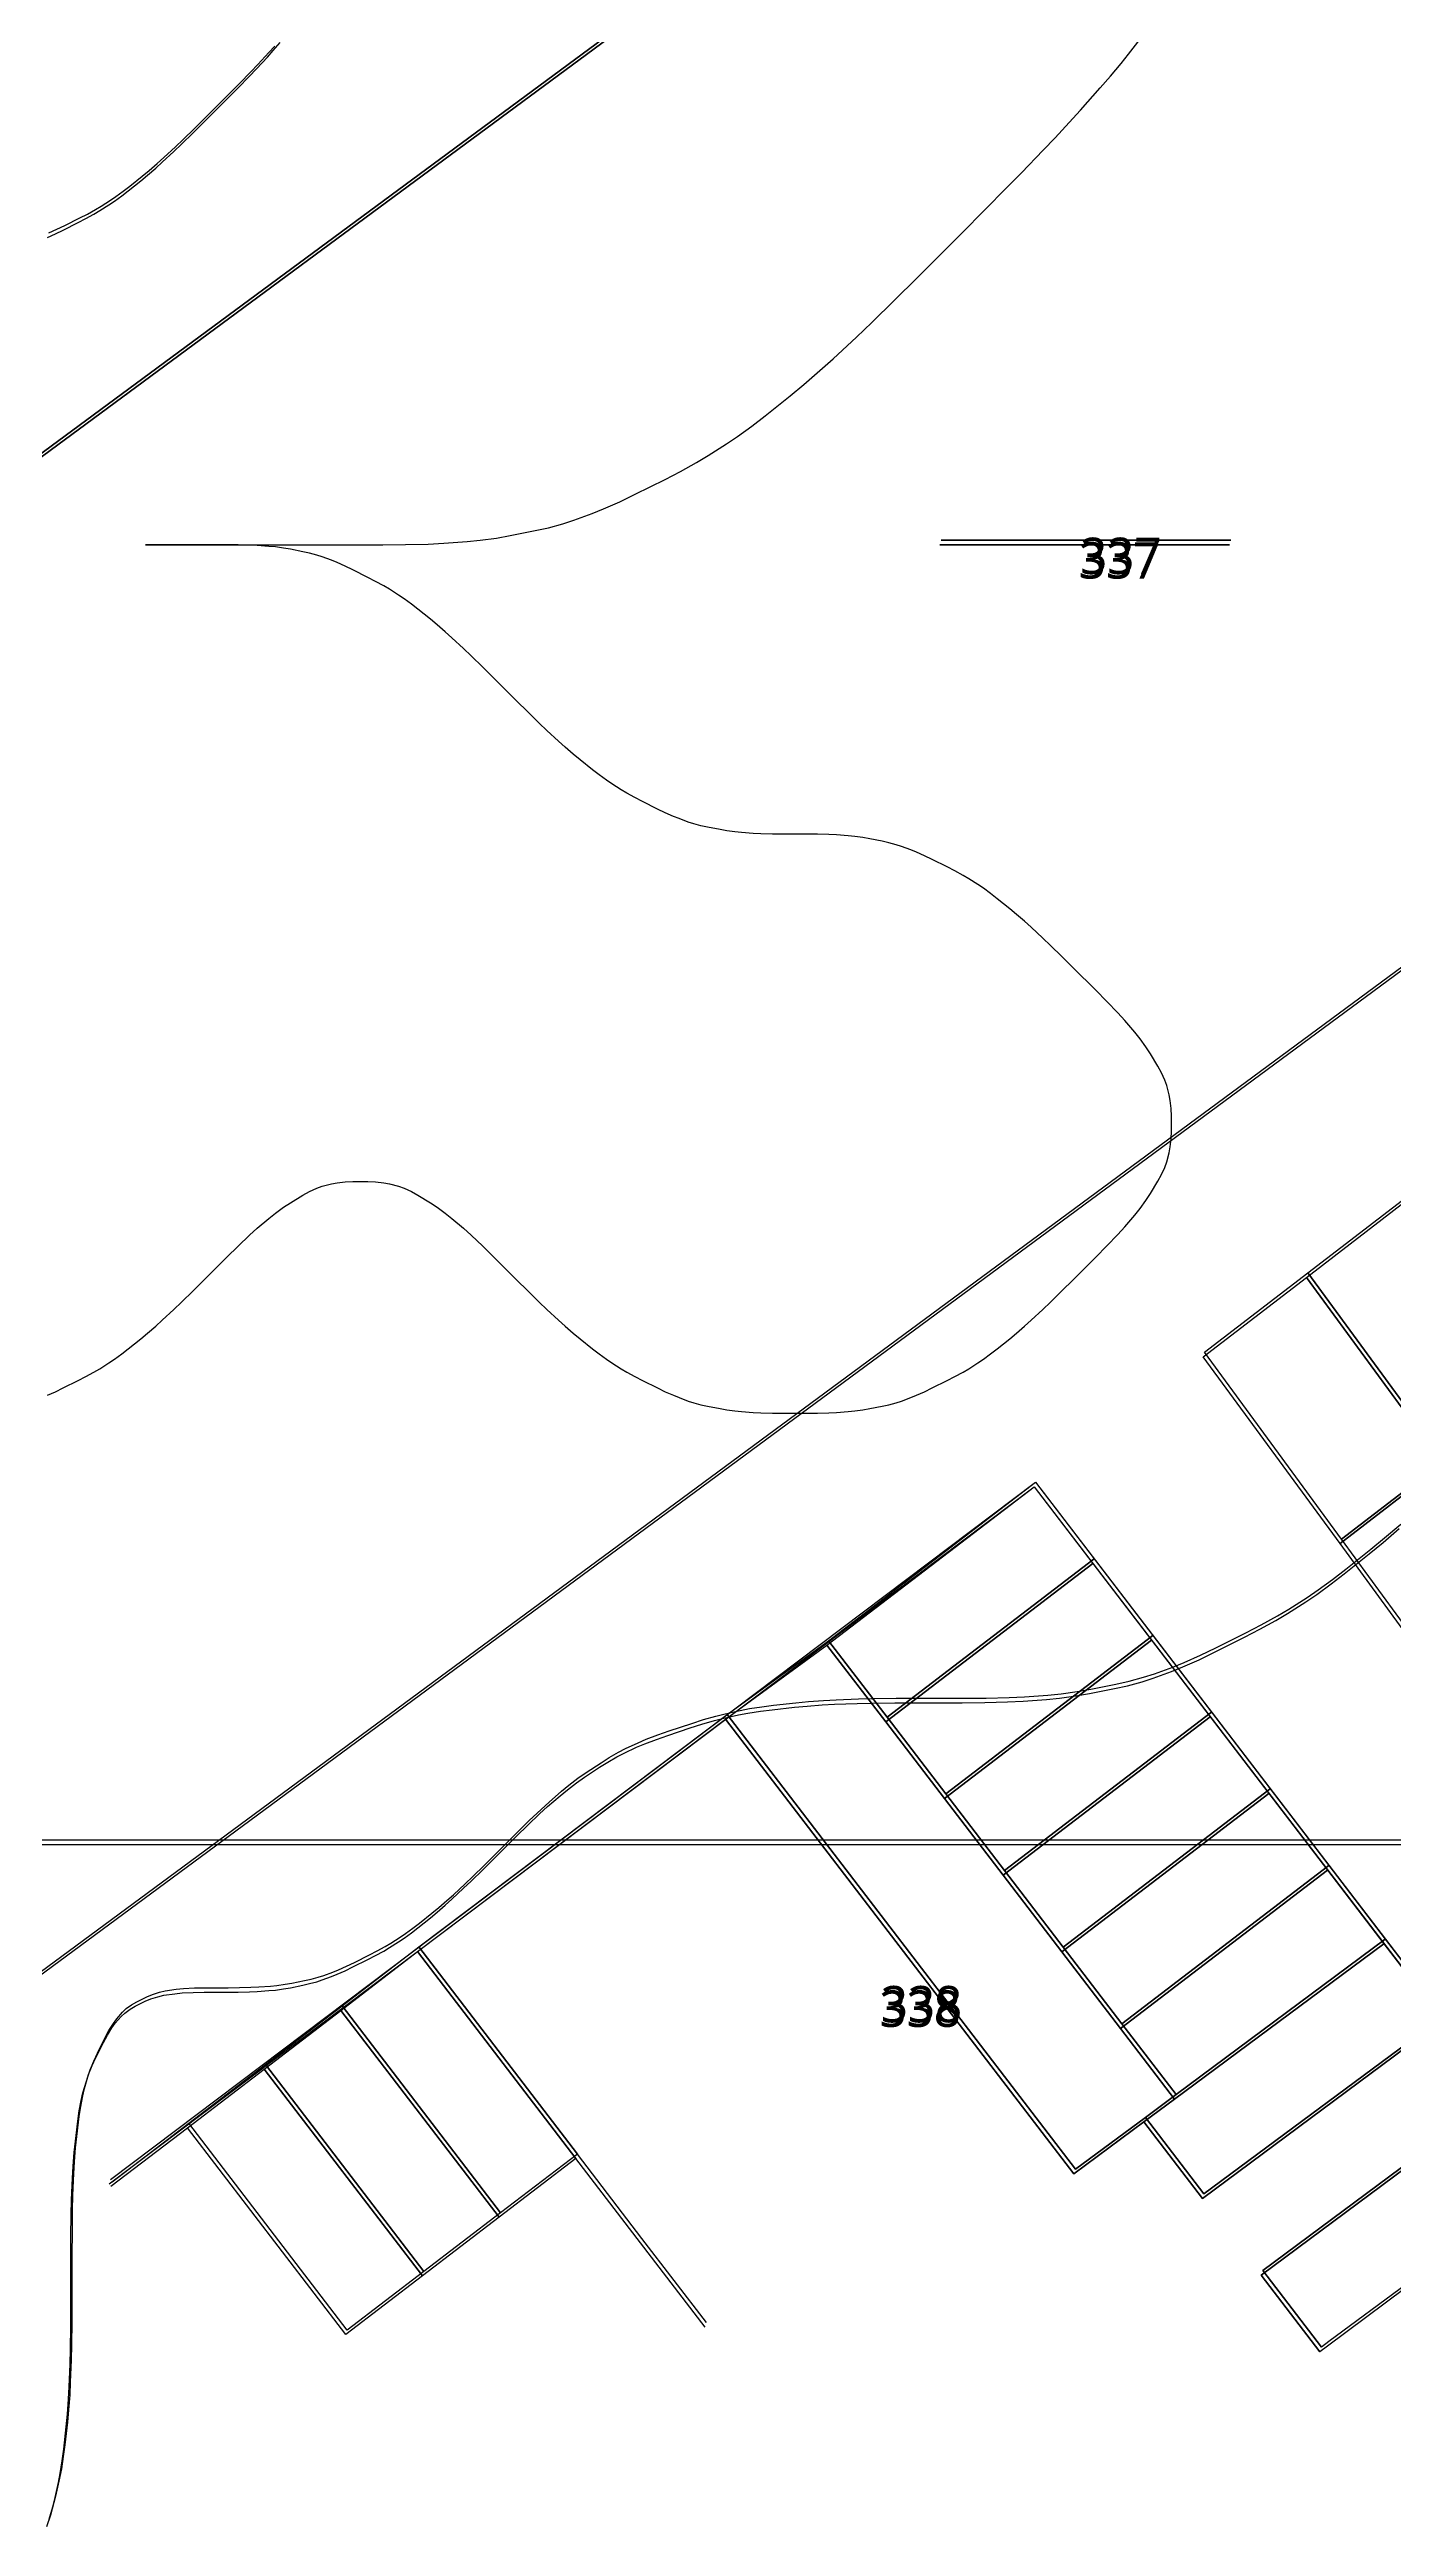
# Model space of a CAD drawing. Header units: metres. Extents: x -1097 to 1588, y -185 to 884.
# Drawn here: x 1154.4 to 1293.6, y 13.6 to 270.2 of the extents above; entities that cross this region are included whole.
import ezdxf

# ---------------------------------------------------------------- set-up
doc = ezdxf.new("R2010")
doc.units = ezdxf.units.M
for name, color, linetype in [('MUROS', 7, 'Continuous'), ('TERRENO', 188, 'Continuous'), ('VG', 7, 'Continuous'), ('VISTA LEJOS', 7, 'Continuous')]:
    doc.layers.add(name, color=color, linetype=linetype)

msp = doc.modelspace()

# ---------------------------------------------------------------- linework, layer by layer
at = {"layer": 'MUROS'}
for points in [[(33.52, 763.48), (1528.87, 763.48), (1528.87, 84.2), (33.52, 84.2)], [(33.67, 763.95), (1529.02, 763.95), (1529.02, 84.67), (33.67, 84.67)]]:
    msp.add_lwpolyline(points, close=True, dxfattribs=at)
at = {"layer": 'TERRENO'}
for points in [[(1154.17, 130.78), (1155, 131.15), (1155.8, 131.54), (1157.35, 132.31), (1158.15, 132.73), (1158.98, 133.19), (1159.58, 133.54), (1160.53, 134.15), (1161.1, 134.53), (1161.85, 135.08), (1162.53, 135.61), (1163.82, 136.64), (1164.53, 137.23), (1165.37, 137.95), (1166.05, 138.56), (1167.26, 139.69), (1168.06, 140.45), (1169.24, 141.6), (1170.41, 142.76), (1172.74, 145.09), (1173.91, 146.24), (1175.09, 147.37), (1175.89, 148.09), (1177.1, 149.12), (1177.78, 149.67), (1178.62, 150.28), (1179.33, 150.74), (1180.62, 151.51), (1181.31, 151.89), (1182.05, 152.23), (1182.62, 152.44), (1183.57, 152.7), (1184.17, 152.81), (1185, 152.9), (1185.8, 152.93), (1187.35, 152.93), (1188.15, 152.9), (1188.99, 152.81), (1189.58, 152.7), (1190.53, 152.44), (1191.1, 152.23), (1191.85, 151.89), (1192.53, 151.51), (1193.82, 150.74), (1194.53, 150.28), (1195.37, 149.67), (1196.05, 149.12), (1197.26, 148.09), (1198.06, 147.37), (1199.24, 146.24), (1200.41, 145.09), (1202.74, 142.76), (1203.91, 141.6), (1205.09, 140.45), (1205.89, 139.69), (1207.1, 138.56), (1207.78, 137.95), (1208.62, 137.23), (1209.33, 136.64), (1210.62, 135.61), (1211.31, 135.08), (1212.05, 134.53), (1212.62, 134.15), (1213.57, 133.54), (1214.17, 133.19), (1215, 132.73), (1215.8, 132.31), (1217.35, 131.54), (1218.15, 131.15), (1218.99, 130.78), (1219.58, 130.54), (1220.53, 130.19), (1221.1, 130.01), (1221.85, 129.81), (1222.53, 129.65), (1223.82, 129.4), (1224.53, 129.27), (1225.37, 129.16), (1226.05, 129.09), (1227.26, 129), (1228.06, 128.96), (1229.24, 128.93), (1230.41, 128.93), (1232.74, 128.93), (1233.91, 128.93), (1235.1, 128.96), (1235.89, 129), (1237.1, 129.09), (1237.78, 129.16), (1238.62, 129.27), (1239.33, 129.4), (1240.62, 129.65), (1241.31, 129.81), (1242.06, 130.01), (1242.62, 130.19), (1243.57, 130.54), (1244.17, 130.78), (1245, 131.15), (1245.8, 131.54), (1247.35, 132.31), (1248.15, 132.73), (1248.99, 133.19), (1249.58, 133.54), (1250.53, 134.15), (1251.1, 134.53), (1251.85, 135.08), (1252.53, 135.61), (1253.83, 136.64), (1254.54, 137.23), (1255.37, 137.95), (1256.05, 138.56), (1257.26, 139.69), (1258.06, 140.45), (1259.24, 141.6), (1260.41, 142.76), (1262.74, 145.09), (1263.9, 146.26), (1265.02, 147.44), (1265.74, 148.24), (1266.78, 149.45), (1267.32, 150.13), (1267.93, 150.97), (1268.39, 151.68), (1269.17, 152.97), (1269.54, 153.66), (1269.89, 154.4), (1270.09, 154.97), (1270.35, 155.92), (1270.46, 156.52), (1270.55, 157.35), (1270.58, 158.15), (1270.58, 159.7), (1270.55, 160.5), (1270.46, 161.34), (1270.35, 161.93), (1270.09, 162.88), (1269.89, 163.45), (1269.54, 164.2), (1269.17, 164.88), (1268.39, 166.17), (1267.93, 166.88), (1267.32, 167.72), (1266.78, 168.4), (1265.74, 169.61), (1265.02, 170.41), (1263.9, 171.59), (1262.74, 172.76), (1260.41, 175.09), (1259.24, 176.25), (1258.06, 177.41), (1257.26, 178.16), (1256.05, 179.29), (1255.37, 179.9), (1254.54, 180.62), (1253.83, 181.21), (1252.53, 182.24), (1251.85, 182.77), (1251.1, 183.32), (1250.53, 183.7), (1249.58, 184.31), (1248.99, 184.66), (1248.15, 185.12), (1247.35, 185.54), (1245.8, 186.32), (1245, 186.7), (1244.17, 187.07), (1243.57, 187.31), (1242.62, 187.66), (1242.06, 187.84), (1241.31, 188.04), (1240.62, 188.2), (1239.33, 188.46), (1238.62, 188.58), (1237.78, 188.7), (1237.1, 188.76), (1235.89, 188.85), (1235.1, 188.89), (1233.91, 188.92), (1232.74, 188.93), (1230.41, 188.93), (1229.24, 188.94), (1228.06, 188.96), (1227.26, 189), (1226.05, 189.09), (1225.37, 189.16), (1224.53, 189.27), (1223.82, 189.4), (1222.53, 189.66), (1221.85, 189.81), (1221.1, 190.01), (1220.53, 190.19), (1219.58, 190.54), (1218.99, 190.78), (1218.15, 191.15), (1217.35, 191.54), (1215.8, 192.32), (1215, 192.73), (1214.17, 193.19), (1213.57, 193.54), (1212.62, 194.15), (1212.05, 194.53), (1211.31, 195.08), (1210.62, 195.61), (1209.33, 196.64), (1208.62, 197.23), (1207.78, 197.95), (1207.1, 198.56), (1205.89, 199.69), (1205.09, 200.45), (1203.91, 201.6), (1202.74, 202.76), (1200.41, 205.09), (1199.24, 206.25), (1198.06, 207.41), (1197.26, 208.17), (1196.05, 209.29), (1195.37, 209.9), (1194.53, 210.62), (1193.82, 211.21), (1192.53, 212.25), (1191.85, 212.77), (1191.1, 213.32), (1190.53, 213.7), (1189.58, 214.31), (1188.99, 214.66), (1188.15, 215.13), (1187.35, 215.54), (1185.8, 216.32), (1185, 216.7), (1184.17, 217.07), (1183.57, 217.31), (1182.62, 217.66), (1182.05, 217.84), (1181.31, 218.04), (1180.62, 218.2), (1179.33, 218.46), (1178.62, 218.58), (1177.78, 218.7), (1177.1, 218.76), (1175.89, 218.85), (1175.09, 218.89), (1173.91, 218.92), (1172.74, 218.93), (1170.41, 218.93), (1169.27, 218.93), (1168.17, 218.93), (1167.49, 218.93), (1166.54, 218.93), (1166.06, 218.93), (1165.57, 218.93), (1165.23, 218.93), (1164.72, 218.93), (1164.5, 218.93), (1164.35, 218.93), (1164.33, 218.93), (1164.42, 218.93), (1164.54, 218.93), (1164.83, 218.93), (1165.19, 218.93), (1165.96, 218.93), (1166.41, 218.93), (1166.95, 218.93), (1167.42, 218.93), (1168.29, 218.93), (1168.87, 218.93), (1169.77, 218.93), (1170.67, 218.93), (1172.48, 218.93), (1173.53, 218.93), (1174.85, 218.93), (1176.02, 218.93), (1178.18, 218.93), (1179.65, 218.93), (1181.93, 218.93), (1184.24, 218.93), (1188.91, 218.93), (1191.25, 218.95), (1193.61, 219), (1195.21, 219.08), (1197.63, 219.25), (1198.99, 219.39), (1200.66, 219.62), (1202.08, 219.87), (1204.67, 220.39), (1206.04, 220.69), (1207.53, 221.1), (1208.67, 221.46), (1210.57, 222.15), (1211.76, 222.63), (1213.43, 223.38), (1215.02, 224.15), (1218.13, 225.7), (1219.73, 226.53), (1221.4, 227.45), (1222.59, 228.16), (1224.49, 229.37), (1225.62, 230.14), (1227.12, 231.23), (1228.48, 232.29), (1231.07, 234.36), (1232.49, 235.54), (1234.16, 236.98), (1235.53, 238.2), (1237.95, 240.45), (1239.54, 241.97), (1241.9, 244.27), (1244.24, 246.59), (1248.91, 251.26), (1251.23, 253.59), (1253.54, 255.93), (1255.05, 257.48), (1257.3, 259.81), (1258.53, 261.11), (1259.97, 262.67), (1261.14, 263.96), (1263.21, 266.29), (1264.27, 267.5), (1265.36, 268.8), (1266.13, 269.75), (1267.34, 271.31)], [(1154.17, 250.78), (1155, 251.15), (1155.8, 251.54), (1157.35, 252.32), (1158.15, 252.73), (1158.98, 253.19), (1159.58, 253.55), (1160.53, 254.15), (1161.1, 254.53), (1161.85, 255.08), (1162.53, 255.61), (1163.82, 256.65), (1164.53, 257.23), (1165.37, 257.95), (1166.05, 258.57), (1167.26, 259.69), (1168.06, 260.45), (1169.24, 261.6), (1170.41, 262.76), (1172.74, 265.09), (1173.9, 266.27), (1175.06, 267.45), (1175.81, 268.24), (1176.94, 269.45), (1177.55, 270.13), (1178.27, 270.97)], [(1154.35, 14.3), (1154.72, 15.59), (1154.96, 16.55), (1155.31, 18.1), (1155.49, 19.05), (1155.69, 20.35), (1155.85, 21.56), (1156.1, 23.89), (1156.23, 25.19), (1156.34, 26.74), (1156.41, 28.04), (1156.5, 30.37), (1156.54, 31.92), (1156.57, 34.26), (1156.58, 36.59), (1156.58, 41.26), (1156.58, 43.58), (1156.61, 45.88), (1156.65, 47.4), (1156.74, 49.65), (1156.81, 50.88), (1156.92, 52.32), (1157.05, 53.49), (1157.3, 55.56), (1157.46, 56.62), (1157.66, 57.71), (1157.84, 58.48), (1158.19, 59.69), (1158.43, 60.4), (1158.8, 61.32), (1159.19, 62.15), (1159.96, 63.7), (1160.38, 64.47), (1160.84, 65.22), (1161.19, 65.7), (1161.8, 66.39), (1162.18, 66.75), (1162.73, 67.16), (1163.26, 67.46), (1164.29, 67.98), (1164.88, 68.23), (1165.6, 68.46), (1166.21, 68.6), (1167.34, 68.77), (1168.1, 68.85), (1169.25, 68.9), (1170.41, 68.92), (1172.74, 68.92), (1173.91, 68.93), (1175.09, 68.96), (1175.89, 69), (1177.1, 69.09), (1177.78, 69.15), (1178.62, 69.27), (1179.33, 69.39), (1180.62, 69.65), (1181.31, 69.81), (1182.05, 70.01), (1182.62, 70.19), (1183.57, 70.54), (1184.17, 70.78), (1185, 71.15), (1185.8, 71.54), (1187.35, 72.31), (1188.15, 72.73), (1188.99, 73.19), (1189.58, 73.54), (1190.53, 74.15), (1191.1, 74.53), (1191.85, 75.08), (1192.53, 75.61), (1193.82, 76.64), (1194.53, 77.23), (1195.37, 77.95), (1196.05, 78.56), (1197.26, 79.69), (1198.06, 80.44), (1199.24, 81.6), (1200.41, 82.76), (1202.74, 85.09), (1203.92, 86.25), (1205.13, 87.4), (1205.97, 88.16), (1207.26, 89.29), (1208.01, 89.9), (1208.96, 90.62), (1209.8, 91.21), (1211.35, 92.24), (1212.19, 92.77), (1213.14, 93.32), (1213.89, 93.7), (1215.18, 94.31), (1216.02, 94.66), (1217.23, 95.12), (1218.41, 95.54), (1220.74, 96.31), (1221.95, 96.7), (1223.25, 97.07), (1224.2, 97.31), (1225.75, 97.66), (1226.7, 97.84), (1228, 98.04), (1229.21, 98.19), (1231.54, 98.45), (1232.84, 98.58), (1234.39, 98.69), (1235.69, 98.76), (1238.02, 98.85), (1239.58, 98.89), (1241.91, 98.91), (1244.24, 98.92), (1248.91, 98.92), (1251.25, 98.94), (1253.61, 99), (1255.21, 99.08), (1257.63, 99.25), (1258.99, 99.39), (1260.66, 99.62), (1262.08, 99.87), (1264.67, 100.38), (1266.04, 100.69), (1267.53, 101.09), (1268.67, 101.46), (1270.57, 102.15), (1271.76, 102.63), (1273.43, 103.38), (1275.02, 104.15), (1278.13, 105.7), (1279.73, 106.53), (1281.4, 107.45), (1282.59, 108.16), (1284.49, 109.37), (1285.62, 110.14), (1287.12, 111.23), (1288.48, 112.29), (1291.07, 114.36), (1292.49, 115.53), (1294.16, 116.97)]]:
    msp.add_lwpolyline(points, dxfattribs=at)
msp.add_lwpolyline([(1276.58, 218.93), (1276.58, 218.93), (1276.57, 218.93), (1276.54, 218.93), (1276.5, 218.93), (1276.41, 218.93), (1276.35, 218.93), (1276.23, 218.93), (1276.11, 218.93), (1275.85, 218.93), (1275.69, 218.93), (1275.49, 218.93), (1275.31, 218.93), (1274.96, 218.93), (1274.72, 218.93), (1274.35, 218.93), (1273.97, 218.93), (1273.19, 218.93), (1272.78, 218.93), (1272.31, 218.93), (1271.96, 218.93), (1271.35, 218.93), (1270.97, 218.93), (1270.42, 218.93), (1269.9, 218.93), (1268.86, 218.93), (1268.27, 218.93), (1267.55, 218.93), (1266.94, 218.93), (1265.82, 218.93), (1265.06, 218.93), (1263.91, 218.93), (1262.74, 218.93), (1260.41, 218.93), (1259.25, 218.93), (1258.1, 218.93), (1257.34, 218.93), (1256.22, 218.93), (1255.6, 218.93), (1254.88, 218.93), (1254.3, 218.93), (1253.26, 218.93), (1252.73, 218.93), (1252.18, 218.93), (1251.8, 218.93), (1251.19, 218.93), (1250.84, 218.93), (1250.38, 218.93), (1249.97, 218.93), (1249.19, 218.93), (1248.8, 218.93), (1248.43, 218.93), (1248.19, 218.93), (1247.84, 218.93), (1247.66, 218.93), (1247.46, 218.93), (1247.31, 218.93), (1247.05, 218.93), (1246.92, 218.93), (1246.81, 218.93), (1246.74, 218.93), (1246.65, 218.93), (1246.62, 218.93), (1246.59, 218.93), (1246.58, 218.93), (1246.58, 218.93), (1246.59, 218.93), (1246.62, 218.93), (1246.65, 218.93), (1246.74, 218.93), (1246.81, 218.93), (1246.92, 218.93), (1247.05, 218.93), (1247.31, 218.93), (1247.46, 218.93), (1247.66, 218.93), (1247.84, 218.93), (1248.19, 218.93), (1248.43, 218.93), (1248.8, 218.93), (1249.19, 218.93), (1249.97, 218.93), (1250.39, 218.93), (1250.88, 218.93), (1251.27, 218.93), (1251.96, 218.93), (1252.41, 218.93), (1253.08, 218.93), (1253.73, 218.93), (1255.03, 218.93), (1255.8, 218.93), (1256.84, 218.93), (1257.79, 218.93), (1259.6, 218.93), (1261.03, 218.93), (1263.47, 218.93), (1266.75, 218.93), (1276.58, 218.93)], close=True, dxfattribs=at)
at = {"layer": 'VISTA LEJOS'}
for points in [[(1289.45, 328.82), (1072.36, 168.45)], [(1072.36, 168.45), (1289.45, 328.82)], [(1289.3, 328.35), (1072.2, 167.98)], [(1072.2, 167.98), (1289.3, 328.35)], [(1154.17, 250.78), (1155, 251.15), (1155.8, 251.54), (1157.35, 252.32), (1158.15, 252.73), (1158.98, 253.19), (1159.58, 253.55), (1160.53, 254.15), (1161.1, 254.53), (1161.85, 255.08), (1162.53, 255.61), (1163.82, 256.65), (1164.53, 257.23), (1165.37, 257.95), (1166.05, 258.57), (1167.26, 259.69), (1168.06, 260.45), (1169.24, 261.6), (1170.41, 262.76), (1172.74, 265.09), (1173.9, 266.27), (1175.06, 267.45), (1175.81, 268.24), (1176.94, 269.45), (1177.55, 270.13), (1178.27, 270.97)], [(1154.32, 251.25), (1155.15, 251.62), (1155.95, 252.01), (1157.5, 252.79), (1158.3, 253.2), (1159.14, 253.66), (1159.73, 254.02), (1160.68, 254.62), (1161.25, 255), (1162, 255.55), (1162.68, 256.08), (1163.97, 257.12), (1164.68, 257.7), (1165.52, 258.42), (1166.2, 259.04), (1167.41, 260.16), (1168.21, 260.92), (1169.39, 262.07), (1170.56, 263.23), (1172.89, 265.56), (1174.05, 266.74), (1175.21, 267.92), (1175.96, 268.71), (1177.09, 269.92), (1177.7, 270.6)], [(1366.06, 227.72), (1148.07, 66.7)], [(1366.21, 228.19), (1148.22, 67.17)], [(1284.7, 143.47), (1295.4, 151.7)], [(1284.55, 143), (1295.25, 151.23)], [(1273.85, 134.76), (1284.55, 143)], [(1274, 135.24), (1284.7, 143.47)], [(1298.73, 123.64), (1284.55, 143)], [(1284.55, 143), (1298.73, 123.64)], [(1284.55, 143), (1284.55, 143)], [(1298.89, 124.11), (1284.7, 143.47)], [(1284.7, 143.47), (1298.89, 124.11)], [(1284.7, 143.47), (1284.7, 143.47)], [(1288.04, 115.41), (1273.85, 134.76)], [(1288.19, 115.88), (1274, 135.24)], [(1288.04, 115.41), (1298.73, 123.64)], [(1298.73, 123.64), (1288.04, 115.41)], [(1288.19, 115.88), (1298.89, 124.11)], [(1298.89, 124.11), (1288.19, 115.88)], [(1160.54, 49.05), (1256.35, 121.3)], [(1160.69, 49.52), (1256.5, 121.77)], [(1234.9, 104.89), (1256.35, 121.3)], [(1235.05, 105.35), (1256.5, 121.77)], [(1256.35, 121.3), (1329.29, 26.01)], [(1256.35, 121.3), (1262.42, 113.36)], [(1256.35, 121.3), (1256.35, 121.3)], [(1256.5, 121.77), (1329.44, 26.48)], [(1256.5, 121.77), (1262.57, 113.83)], [(1256.5, 121.77), (1256.5, 121.77)], [(1154.11, 13.56), (1154.5, 14.77), (1154.87, 16.06), (1155.11, 17.01), (1155.46, 18.57), (1155.64, 19.52), (1155.84, 20.82), (1156, 22.03), (1156.26, 24.36), (1156.38, 25.65), (1156.5, 27.21), (1156.56, 28.51), (1156.65, 30.84), (1156.69, 32.39), (1156.72, 34.73), (1156.73, 37.06), (1156.73, 41.73), (1156.74, 44.05), (1156.76, 46.35), (1156.8, 47.87), (1156.89, 50.12), (1156.96, 51.35), (1157.07, 52.79), (1157.2, 53.96), (1157.46, 56.03), (1157.61, 57.09), (1157.81, 58.18), (1157.99, 58.95), (1158.34, 60.16), (1158.58, 60.87), (1158.95, 61.79), (1159.34, 62.62), (1160.11, 64.17), (1160.53, 64.94), (1160.99, 65.69), (1161.34, 66.17), (1161.95, 66.86), (1162.33, 67.22), (1162.88, 67.63), (1163.41, 67.93), (1164.44, 68.45), (1165.03, 68.7), (1165.75, 68.93), (1166.36, 69.07), (1167.49, 69.24), (1168.25, 69.32), (1169.4, 69.37), (1170.56, 69.39), (1172.89, 69.39), (1174.06, 69.4), (1175.24, 69.43), (1176.04, 69.47), (1177.25, 69.56), (1177.93, 69.62), (1178.77, 69.74), (1179.48, 69.86), (1180.77, 70.12), (1181.46, 70.28), (1182.2, 70.48), (1182.77, 70.66), (1183.72, 71.01), (1184.32, 71.25), (1185.15, 71.62), (1185.95, 72), (1187.5, 72.78), (1188.3, 73.2), (1189.14, 73.66), (1189.73, 74.01), (1190.68, 74.62), (1191.25, 75), (1192, 75.55), (1192.68, 76.08), (1193.97, 77.11), (1194.69, 77.7), (1195.52, 78.42), (1196.2, 79.03), (1197.41, 80.16), (1198.21, 80.91), (1199.39, 82.07), (1200.56, 83.23), (1202.89, 85.56), (1204.07, 86.72), (1205.28, 87.87), (1206.12, 88.63), (1207.41, 89.76), (1208.16, 90.37), (1209.11, 91.09), (1209.95, 91.68), (1211.5, 92.71), (1212.34, 93.24), (1213.29, 93.79), (1214.04, 94.17), (1215.34, 94.78), (1216.17, 95.13), (1217.38, 95.59), (1218.56, 96.01), (1220.89, 96.78), (1222.1, 97.17), (1223.4, 97.54), (1224.35, 97.78), (1225.9, 98.13), (1226.86, 98.31), (1228.15, 98.51), (1229.36, 98.66), (1231.69, 98.92), (1232.99, 99.05), (1234.55, 99.16), (1235.84, 99.23), (1238.17, 99.32), (1239.73, 99.36), (1242.06, 99.38), (1244.39, 99.39), (1249.06, 99.39), (1251.4, 99.41), (1253.76, 99.47), (1255.36, 99.55), (1257.78, 99.72), (1259.14, 99.85), (1260.81, 100.09), (1262.23, 100.34), (1264.82, 100.85), (1266.19, 101.16), (1267.68, 101.56), (1268.82, 101.93), (1270.72, 102.62), (1271.91, 103.1), (1273.58, 103.85), (1275.17, 104.62), (1278.28, 106.17), (1279.88, 107), (1281.55, 107.92), (1282.74, 108.63), (1284.64, 109.84), (1285.77, 110.61), (1287.27, 111.7), (1288.63, 112.76), (1291.22, 114.83), (1292.65, 116), (1294.32, 117.44)], [(1154.35, 14.3), (1154.72, 15.59), (1154.96, 16.55), (1155.31, 18.1), (1155.49, 19.05), (1155.69, 20.35), (1155.85, 21.56), (1156.1, 23.89), (1156.23, 25.19), (1156.34, 26.74), (1156.41, 28.04), (1156.5, 30.37), (1156.54, 31.92), (1156.57, 34.26), (1156.58, 36.59), (1156.58, 41.26), (1156.58, 43.58), (1156.61, 45.88), (1156.65, 47.4), (1156.74, 49.65), (1156.81, 50.88), (1156.92, 52.32), (1157.05, 53.49), (1157.3, 55.56), (1157.46, 56.62), (1157.66, 57.71), (1157.84, 58.48), (1158.19, 59.69), (1158.43, 60.4), (1158.8, 61.32), (1159.19, 62.15), (1159.96, 63.7), (1160.38, 64.47), (1160.84, 65.22), (1161.19, 65.7), (1161.8, 66.39), (1162.18, 66.75), (1162.73, 67.16), (1163.26, 67.46), (1164.29, 67.98), (1164.88, 68.23), (1165.6, 68.46), (1166.21, 68.6), (1167.34, 68.77), (1168.1, 68.85), (1169.25, 68.9), (1170.41, 68.92), (1172.74, 68.92), (1173.91, 68.93), (1175.09, 68.96), (1175.89, 69), (1177.1, 69.09), (1177.78, 69.15), (1178.62, 69.27), (1179.33, 69.39), (1180.62, 69.65), (1181.31, 69.81), (1182.05, 70.01), (1182.62, 70.19), (1183.57, 70.54), (1184.17, 70.78), (1185, 71.15), (1185.8, 71.54), (1187.35, 72.31), (1188.15, 72.73), (1188.99, 73.19), (1189.58, 73.54), (1190.53, 74.15), (1191.1, 74.53), (1191.85, 75.08), (1192.53, 75.61), (1193.82, 76.64), (1194.53, 77.23), (1195.37, 77.95), (1196.05, 78.56), (1197.26, 79.69), (1198.06, 80.44), (1199.24, 81.6), (1200.41, 82.76), (1202.74, 85.09), (1203.92, 86.25), (1205.13, 87.4), (1205.97, 88.16), (1207.26, 89.29), (1208.01, 89.9), (1208.96, 90.62), (1209.8, 91.21), (1211.35, 92.24), (1212.19, 92.77), (1213.14, 93.32), (1213.89, 93.7), (1215.18, 94.31), (1216.02, 94.66), (1217.23, 95.12), (1218.41, 95.54), (1220.74, 96.31), (1221.95, 96.7), (1223.25, 97.07), (1224.2, 97.31), (1225.75, 97.66), (1226.7, 97.84), (1228, 98.04), (1229.21, 98.19), (1231.54, 98.45), (1232.84, 98.58), (1234.39, 98.69), (1235.69, 98.76), (1238.02, 98.85), (1239.58, 98.89), (1241.91, 98.91), (1244.24, 98.92), (1248.91, 98.92), (1251.25, 98.94), (1253.61, 99), (1255.21, 99.08), (1257.63, 99.25), (1258.99, 99.39), (1260.66, 99.62), (1262.08, 99.87), (1264.67, 100.38), (1266.04, 100.69), (1267.53, 101.09), (1268.67, 101.46), (1270.57, 102.15), (1271.76, 102.63), (1273.43, 103.38), (1275.02, 104.15), (1278.13, 105.7), (1279.73, 106.53), (1281.4, 107.45), (1282.59, 108.16), (1284.49, 109.37), (1285.62, 110.14), (1287.12, 111.23), (1288.48, 112.29), (1291.07, 114.36), (1292.49, 115.53), (1294.16, 116.97)], [(1295.28, 106.2), (1288.19, 115.88)], [(1240.98, 96.94), (1262.42, 113.36)], [(1262.42, 113.36), (1240.98, 96.94)], [(1241.13, 97.42), (1262.57, 113.83)], [(1262.57, 113.83), (1241.13, 97.42)], [(1262.42, 113.36), (1268.5, 105.41)], [(1262.42, 113.36), (1262.42, 113.36)], [(1262.57, 113.83), (1268.65, 105.88)], [(1262.57, 113.83), (1262.57, 113.83)], [(1295.13, 105.73), (1288.04, 115.41)], [(1224.55, 97.69), (1235.05, 105.35)], [(1241.13, 97.42), (1235.05, 105.35)], [(1235.05, 105.35), (1241.13, 97.42)], [(1235.05, 105.35), (1235.05, 105.35)], [(1247.06, 89), (1268.5, 105.41)], [(1268.5, 105.41), (1247.06, 89)], [(1247.21, 89.47), (1268.65, 105.88)], [(1268.65, 105.88), (1247.21, 89.47)], [(1268.5, 105.41), (1274.58, 97.47)], [(1268.5, 105.41), (1268.5, 105.41)], [(1268.5, 105.41), (1274.58, 97.46)], [(1268.65, 105.88), (1274.73, 97.94)], [(1268.65, 105.88), (1268.65, 105.88)], [(1268.65, 105.88), (1274.73, 97.93)], [(1224.4, 97.22), (1234.9, 104.89)], [(1240.98, 96.94), (1234.9, 104.89)], [(1234.9, 104.89), (1240.98, 96.94)], [(1234.9, 104.89), (1234.9, 104.89)], [(1192.63, 73.61), (1224.55, 97.69)], [(1260.63, 50.58), (1224.55, 97.69)], [(1224.55, 97.69), (1260.63, 50.58)], [(1274.73, 97.94), (1253.28, 81.53)], [(1253.28, 81.53), (1274.73, 97.94)], [(1274.73, 97.94), (1274.73, 97.94)], [(1274.73, 97.94), (1280.8, 90)], [(1274.73, 97.93), (1280.8, 90)], [(1192.48, 73.14), (1224.4, 97.22)], [(1260.48, 50.11), (1224.4, 97.22)], [(1224.4, 97.22), (1260.48, 50.11)], [(1247.06, 89), (1240.98, 96.94)], [(1240.98, 96.94), (1247.06, 89)], [(1247.21, 89.47), (1241.13, 97.42)], [(1241.13, 97.42), (1247.21, 89.47)], [(1274.58, 97.47), (1253.13, 81.06)], [(1253.13, 81.06), (1274.58, 97.47)], [(1274.58, 97.47), (1274.58, 97.47)], [(1274.58, 97.47), (1280.65, 89.53)], [(1274.58, 97.46), (1280.65, 89.53)], [(1259.36, 73.58), (1280.8, 90)], [(1280.8, 90), (1259.36, 73.58)], [(1280.8, 90), (1286.88, 82.06)], [(1280.8, 90), (1280.8, 90)], [(1280.8, 90), (1286.88, 82.05)], [(1253.13, 81.06), (1247.06, 89)], [(1247.06, 89), (1253.13, 81.06)], [(1253.28, 81.53), (1247.21, 89.47)], [(1247.21, 89.47), (1253.28, 81.53)], [(1259.21, 73.11), (1280.65, 89.53)], [(1280.65, 89.53), (1259.21, 73.11)], [(1280.65, 89.53), (1286.73, 81.58)], [(1280.65, 89.53), (1280.65, 89.53)], [(1280.65, 89.53), (1286.73, 81.58)], [(1528.87, 84.2), (33.52, 84.2)], [(1529.02, 84.67), (33.67, 84.67)], [(1253.13, 81.06), (1259.21, 73.11)], [(1259.21, 73.11), (1253.13, 81.06)], [(1253.28, 81.53), (1259.36, 73.58)], [(1259.36, 73.58), (1253.28, 81.53)], [(1265.29, 65.17), (1286.73, 81.58)], [(1286.73, 81.58), (1265.29, 65.17)], [(1265.44, 65.64), (1286.88, 82.06)], [(1286.88, 82.06), (1265.44, 65.64)], [(1286.73, 81.58), (1292.57, 73.95)], [(1286.73, 81.58), (1286.73, 81.58)], [(1286.73, 81.58), (1292.57, 73.95)], [(1286.88, 82.06), (1292.72, 74.42)], [(1286.88, 82.06), (1286.88, 82.06)], [(1286.88, 82.05), (1292.72, 74.42)], [(1184.54, 67.04), (1192.48, 73.14)], [(1184.69, 67.51), (1192.63, 73.61)], [(1192.48, 73.14), (1208.89, 51.68)], [(1208.89, 51.68), (1192.48, 73.14)], [(1192.63, 73.61), (1209.05, 52.15)], [(1209.05, 52.15), (1192.63, 73.61)], [(1265.29, 65.17), (1259.21, 73.11)], [(1259.21, 73.11), (1265.29, 65.17)], [(1265.44, 65.64), (1259.36, 73.58)], [(1259.36, 73.58), (1265.44, 65.64)], [(1292.57, 73.95), (1270.9, 57.84)], [(1270.9, 57.84), (1292.57, 73.95)], [(1292.72, 74.42), (1271.05, 58.31)], [(1271.05, 58.31), (1292.72, 74.42)], [(1292.57, 73.95), (1292.57, 73.95)], [(1292.57, 73.95), (1298.66, 66.01)], [(1292.72, 74.42), (1292.72, 74.42)], [(1292.72, 74.42), (1298.82, 66.48)], [(1176.6, 60.96), (1184.54, 67.04)], [(1176.75, 61.43), (1184.69, 67.51)], [(1200.95, 45.6), (1184.54, 67.04)], [(1184.54, 67.04), (1200.95, 45.6)], [(1201.1, 46.07), (1184.69, 67.51)], [(1184.69, 67.51), (1201.1, 46.07)], [(1270.9, 57.84), (1265.29, 65.17)], [(1265.29, 65.17), (1270.9, 57.84)], [(1271.05, 58.31), (1265.44, 65.64)], [(1265.44, 65.64), (1271.05, 58.31)], [(1298.66, 66.01), (1273.79, 47.55)], [(1273.79, 47.55), (1298.66, 66.01)], [(1298.82, 66.48), (1273.94, 48.02)], [(1273.94, 48.02), (1298.82, 66.48)], [(1168.66, 54.88), (1176.6, 60.96)], [(1168.81, 55.35), (1176.75, 61.43)], [(1193.01, 39.52), (1176.6, 60.96)], [(1176.6, 60.96), (1193.01, 39.52)], [(1193.16, 39.99), (1176.75, 61.43)], [(1176.75, 61.43), (1193.16, 39.99)], [(1270.9, 57.84), (1267.73, 55.48)], [(1267.73, 55.48), (1270.9, 57.84)], [(1271.05, 58.31), (1267.88, 55.95)], [(1267.88, 55.95), (1271.05, 58.31)], [(1279.88, 39.61), (1304.85, 58.17)], [(1304.85, 58.17), (1279.88, 39.61)], [(1280.03, 40.08), (1305, 58.64)], [(1305, 58.64), (1280.03, 40.08)], [(1160.72, 48.81), (1168.66, 54.88)], [(1160.87, 49.28), (1168.81, 55.35)], [(1185.07, 33.44), (1168.66, 54.88)], [(1168.66, 54.88), (1168.66, 54.88)], [(1185.22, 33.91), (1168.81, 55.35)], [(1168.81, 55.35), (1168.81, 55.35)], [(1267.73, 55.48), (1260.48, 50.11)], [(1260.48, 50.11), (1267.73, 55.48)], [(1267.88, 55.95), (1260.63, 50.58)], [(1260.63, 50.58), (1267.88, 55.95)], [(1273.79, 47.55), (1267.73, 55.48)], [(1267.73, 55.48), (1273.79, 47.55)], [(1273.94, 48.02), (1267.88, 55.95)], [(1267.88, 55.95), (1273.94, 48.02)], [(1208.89, 51.68), (1200.95, 45.6)], [(1209.05, 52.15), (1201.1, 46.07)], [(1215.58, 42.94), (1208.89, 51.68)], [(1215.73, 43.41), (1209.05, 52.15)], [(1160.54, 49.05), (1160.54, 49.05)], [(1160.69, 49.52), (1160.69, 49.52)], [(1273.79, 47.55), (1273.79, 47.55)], [(1273.94, 48.02), (1273.94, 48.02)], [(1200.95, 45.6), (1193.01, 39.52)], [(1201.1, 46.07), (1193.16, 39.99)], [(1200.95, 45.6), (1200.95, 45.6)], [(1201.1, 46.07), (1201.1, 46.07)], [(1222.27, 34.21), (1215.58, 42.94)], [(1222.42, 34.68), (1215.73, 43.41)], [(1193.01, 39.52), (1185.07, 33.44)], [(1193.16, 39.99), (1185.22, 33.91)], [(1193.01, 39.52), (1193.01, 39.52)], [(1193.16, 39.99), (1193.16, 39.99)], [(1285.94, 31.67), (1279.88, 39.61)], [(1279.88, 39.61), (1285.94, 31.67)], [(1286.1, 32.14), (1280.03, 40.08)], [(1280.03, 40.08), (1286.1, 32.14)], [(1294.91, 38.68), (1286.88, 32.72)], [(1294.76, 38.21), (1286.73, 32.25)], [(1286.73, 32.25), (1285.94, 31.67)], [(1286.88, 32.72), (1286.1, 32.14)]]:
    msp.add_lwpolyline(points, dxfattribs=at)
for points in [[(1276.58, 218.93), (1276.58, 218.93), (1276.57, 218.93), (1276.54, 218.93), (1276.5, 218.93), (1276.41, 218.93), (1276.35, 218.93), (1276.23, 218.93), (1276.11, 218.93), (1275.85, 218.93), (1275.69, 218.93), (1275.49, 218.93), (1275.31, 218.93), (1274.96, 218.93), (1274.72, 218.93), (1274.35, 218.93), (1273.97, 218.93), (1273.19, 218.93), (1272.78, 218.93), (1272.31, 218.93), (1271.96, 218.93), (1271.35, 218.93), (1270.97, 218.93), (1270.42, 218.93), (1269.9, 218.93), (1268.86, 218.93), (1268.27, 218.93), (1267.55, 218.93), (1266.94, 218.93), (1265.82, 218.93), (1265.06, 218.93), (1263.91, 218.93), (1262.74, 218.93), (1260.41, 218.93), (1259.25, 218.93), (1258.1, 218.93), (1257.34, 218.93), (1256.22, 218.93), (1255.6, 218.93), (1254.88, 218.93), (1254.3, 218.93), (1253.26, 218.93), (1252.73, 218.93), (1252.18, 218.93), (1251.8, 218.93), (1251.19, 218.93), (1250.84, 218.93), (1250.38, 218.93), (1249.97, 218.93), (1249.19, 218.93), (1248.8, 218.93), (1248.43, 218.93), (1248.19, 218.93), (1247.84, 218.93), (1247.66, 218.93), (1247.46, 218.93), (1247.31, 218.93), (1247.05, 218.93), (1246.92, 218.93), (1246.81, 218.93), (1246.74, 218.93), (1246.65, 218.93), (1246.62, 218.93), (1246.59, 218.93), (1246.58, 218.93), (1246.58, 218.93), (1246.59, 218.93), (1246.62, 218.93), (1246.65, 218.93), (1246.74, 218.93), (1246.81, 218.93), (1246.92, 218.93), (1247.05, 218.93), (1247.31, 218.93), (1247.46, 218.93), (1247.66, 218.93), (1247.84, 218.93), (1248.19, 218.93), (1248.43, 218.93), (1248.8, 218.93), (1249.19, 218.93), (1249.97, 218.93), (1250.39, 218.93), (1250.88, 218.93), (1251.27, 218.93), (1251.96, 218.93), (1252.41, 218.93), (1253.08, 218.93), (1253.73, 218.93), (1255.03, 218.93), (1255.8, 218.93), (1256.84, 218.93), (1257.79, 218.93), (1259.6, 218.93), (1261.03, 218.93), (1263.47, 218.93), (1266.75, 218.93), (1276.58, 218.93)], [(1276.73, 219.4), (1276.73, 219.4), (1276.72, 219.4), (1276.69, 219.4), (1276.65, 219.4), (1276.57, 219.4), (1276.5, 219.4), (1276.38, 219.4), (1276.26, 219.4), (1276, 219.4), (1275.84, 219.4), (1275.64, 219.4), (1275.46, 219.4), (1275.12, 219.4), (1274.88, 219.4), (1274.5, 219.4), (1274.12, 219.4), (1273.34, 219.4), (1272.93, 219.4), (1272.47, 219.4), (1272.11, 219.4), (1271.51, 219.4), (1271.12, 219.4), (1270.57, 219.4), (1270.05, 219.4), (1269.01, 219.4), (1268.42, 219.4), (1267.7, 219.4), (1267.09, 219.4), (1265.97, 219.4), (1265.21, 219.4), (1264.06, 219.4), (1262.89, 219.4), (1260.56, 219.4), (1259.4, 219.4), (1258.25, 219.4), (1257.49, 219.4), (1256.37, 219.4), (1255.75, 219.4), (1255.03, 219.4), (1254.45, 219.4), (1253.41, 219.4), (1252.88, 219.4), (1252.33, 219.4), (1251.95, 219.4), (1251.35, 219.4), (1250.99, 219.4), (1250.53, 219.4), (1250.12, 219.4), (1249.34, 219.4), (1248.95, 219.4), (1248.58, 219.4), (1248.34, 219.4), (1247.99, 219.4), (1247.81, 219.4), (1247.61, 219.4), (1247.46, 219.4), (1247.2, 219.4), (1247.07, 219.4), (1246.96, 219.4), (1246.89, 219.4), (1246.8, 219.4), (1246.77, 219.4), (1246.74, 219.4), (1246.73, 219.4), (1246.73, 219.4), (1246.74, 219.4), (1246.77, 219.4), (1246.8, 219.4), (1246.89, 219.4), (1246.96, 219.4), (1247.07, 219.4), (1247.2, 219.4), (1247.46, 219.4), (1247.61, 219.4), (1247.81, 219.4), (1247.99, 219.4), (1248.34, 219.4), (1248.58, 219.4), (1248.95, 219.4), (1249.34, 219.4), (1250.12, 219.4), (1250.54, 219.4), (1251.03, 219.4), (1251.42, 219.4), (1252.11, 219.4), (1252.56, 219.4), (1253.23, 219.4), (1253.88, 219.4), (1255.18, 219.4), (1255.95, 219.4), (1256.99, 219.4), (1257.94, 219.4), (1259.76, 219.4), (1261.18, 219.4), (1263.62, 219.4), (1266.9, 219.4), (1276.73, 219.4)]]:
    msp.add_lwpolyline(points, close=True, dxfattribs=at)

# ---------------------------------------------------------------- texts
at = {"layer": 'TERRENO', "insert": (1240.33, 69.1), "char_height": 0.2, "attachment_point": 1}
msp.add_mtext('\\fOpen Sans|i0|b0;\\H3.77032;338', dxfattribs=at)
at = {"layer": 'VG', "insert": (1260.97, 219.19), "char_height": 0.2, "attachment_point": 1}
msp.add_mtext('\\fOpen Sans|i0|b0;\\H3.77032;337', dxfattribs=at)
at = {"layer": 'VISTA LEJOS', "char_height": 0.2, "attachment_point": 1}
for s, insert in [('\\fOpen Sans|i0|b0;\\H3.77032;337', (1260.97, 219.19)), ('\\fOpen Sans|i0|b0;\\H3.77032;337', (1261.12, 219.66)), ('\\fOpen Sans|i0|b0;\\H3.77032;338', (1240.48, 69.57)), ('\\fOpen Sans|i0|b0;\\H3.77032;338', (1240.33, 69.1))]:
    msp.add_mtext(s, dxfattribs=dict(at, insert=insert))

doc.saveas('drawing.dxf')
